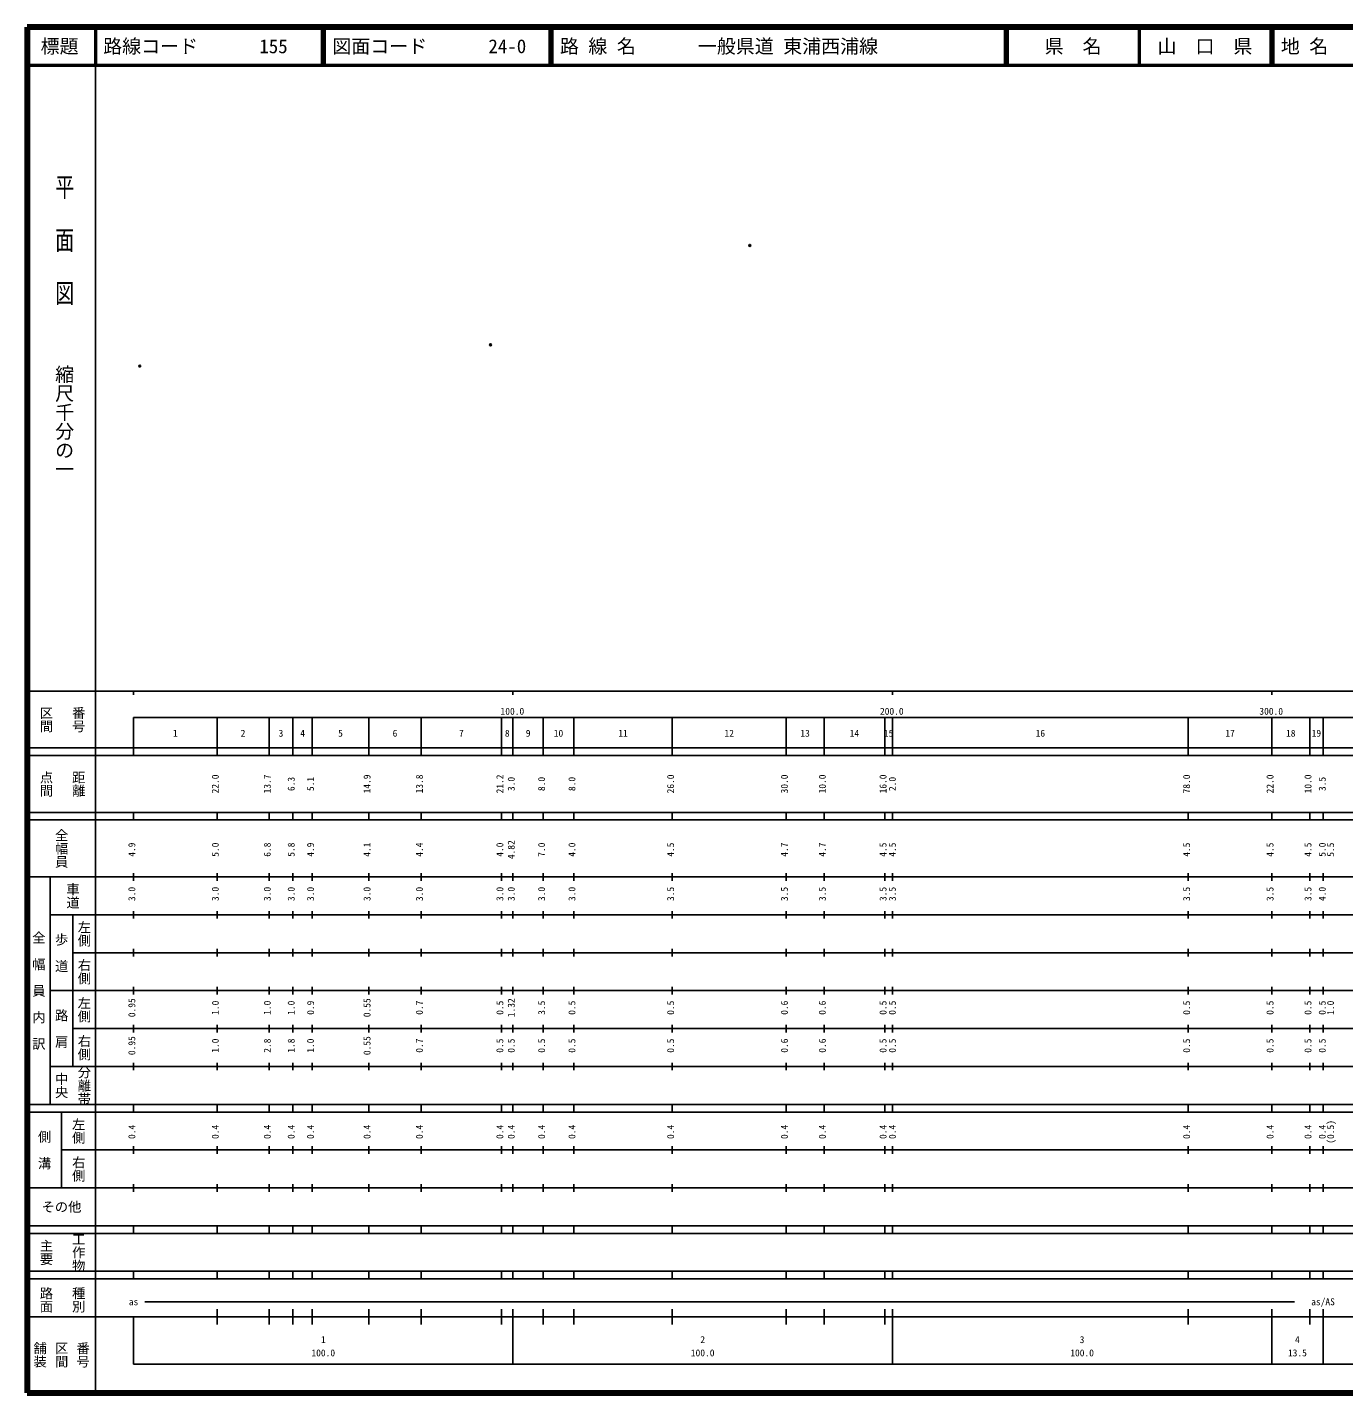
# Model space of a CAD drawing. Units: millimetres on the paper. Extents: x 40 to 680, y 20 to 380.
# Drawn here: x 40 to 386.9, y 20 to 380 of the extents above; entities that cross this region are included whole.
import ezdxf
from ezdxf.enums import TextEntityAlignment as Align

# ---------------------------------------------------------------- set-up
doc = ezdxf.new("R2010")
doc.units = ezdxf.units.MM
doc.header["$PDMODE"] = 32
doc.header["$PDSIZE"] = 0.5
doc.layers.add('M-OTRS', color=6, linetype='Continuous')
doc.layers.add('M-TTL-TXT', color=7, linetype='Continuous')
for name, color, linetype, lineweight in [('M-TTL', 2, 'Continuous', 140), ('M-TTL-BAND', 7, 'Continuous', 25), ('M-TTL-LINE', 7, 'Continuous', 50)]:
    doc.layers.add(name, color=color, linetype=linetype, lineweight=lineweight)
doc.styles.add('@ＭＳ ゴシック', font='')
doc.styles.add('ＭＳ ゴシック', font='')
doc.styles.get('@ＭＳ ゴシック').set_extended_font_data('@MS Gothic')
doc.styles.get('ＭＳ ゴシック').set_extended_font_data('MS Gothic')

msp = doc.modelspace()

# ---------------------------------------------------------------- linework, layer by layer
at = {"layer": 'M-OTRS'}
for p in [(230.403, 322.5), (162.106, 296.292), (69.613, 290.688)]:
    msp.add_point(p, dxfattribs=at)
at = {"layer": 'M-TTL'}
for p, q in [((40, 380), (40, 20)), ((680, 380), (40, 380)), ((40, 20), (680, 20))]:
    msp.add_line(p, q, dxfattribs=at)
at = {"layer": 'M-TTL-BAND'}
for p, q in [((58, 370), (58, 20)), ((40, 205), (579, 205)), ((68, 205), (68, 204)), ((168, 205), (168, 204)), ((268, 205), (268, 204)), ((368, 205), (368, 204)), ((68, 198), (579, 198)), ((68, 198), (68, 188)), ((90, 188), (90, 198)), ((103.7, 188), (103.7, 198)), ((110, 188), (110, 198)), ((115.1, 188), (115.1, 198)), ((130, 188), (130, 198)), ((143.8, 188), (143.8, 198)), ((165, 188), (165, 198)), ((168, 188), (168, 198)), ((176, 188), (176, 198)), ((184, 188), (184, 198)), ((210, 188), (210, 198)), ((240, 188), (240, 198)), ((250, 188), (250, 198)), ((266, 188), (266, 198)), ((268, 188), (268, 198)), ((346, 188), (346, 198)), ((368, 188), (368, 198)), ((378, 188), (378, 198)), ((381.5, 188), (381.5, 198)), ((40, 190), (579, 190)), ((40, 188), (579, 188)), ((40, 173), (579, 173)), ((68, 171), (68, 173)), ((90, 171), (90, 173)), ((103.7, 171), (103.7, 173)), ((110, 171), (110, 173)), ((115.1, 171), (115.1, 173)), ((130, 171), (130, 173)), ((143.8, 171), (143.8, 173)), ((165, 171), (165, 173)), ((168, 171), (168, 173)), ((176, 171), (176, 173)), ((184, 171), (184, 173)), ((210, 171), (210, 173)), ((240, 171), (240, 173)), ((250, 171), (250, 173)), ((266, 171), (266, 173)), ((268, 171), (268, 173)), ((346, 171), (346, 173)), ((368, 171), (368, 173)), ((378, 171), (378, 173)), ((381.5, 171), (381.5, 173)), ((40, 171), (579, 171)), ((40, 156), (579, 156)), ((46, 96), (46, 156)), ((68, 155), (68, 157)), ((90, 155), (90, 157)), ((103.7, 155), (103.7, 157)), ((110, 155), (110, 157)), ((115.1, 155), (115.1, 157)), ((130, 155), (130, 157)), ((143.8, 155), (143.8, 157)), ((165, 155), (165, 157)), ((168, 155), (168, 157)), ((176, 155), (176, 157)), ((184, 155), (184, 157)), ((210, 155), (210, 157)), ((240, 155), (240, 157)), ((250, 155), (250, 157)), ((266, 155), (266, 157)), ((268, 155), (268, 157)), ((346, 155), (346, 157)), ((368, 155), (368, 157)), ((378, 155), (378, 157)), ((381.5, 155), (381.5, 157)), ((46, 146), (579, 146)), ((52, 146), (52, 106)), ((68, 145), (68, 147)), ((90, 145), (90, 147)), ((103.7, 145), (103.7, 147)), ((110, 145), (110, 147)), ((115.1, 145), (115.1, 147)), ((130, 145), (130, 147)), ((143.8, 145), (143.8, 147)), ((165, 145), (165, 147)), ((168, 145), (168, 147)), ((176, 145), (176, 147)), ((184, 145), (184, 147)), ((210, 145), (210, 147)), ((240, 145), (240, 147)), ((250, 145), (250, 147)), ((266, 145), (266, 147)), ((268, 145), (268, 147)), ((346, 145), (346, 147)), ((368, 145), (368, 147)), ((378, 145), (378, 147)), ((381.5, 145), (381.5, 147)), ((68, 135), (68, 137)), ((90, 135), (90, 137)), ((103.7, 135), (103.7, 137)), ((110, 135), (110, 137)), ((115.1, 135), (115.1, 137)), ((130, 135), (130, 137)), ((143.8, 135), (143.8, 137)), ((165, 135), (165, 137)), ((168, 135), (168, 137)), ((176, 135), (176, 137)), ((184, 135), (184, 137)), ((210, 135), (210, 137)), ((240, 135), (240, 137)), ((250, 135), (250, 137)), ((266, 135), (266, 137)), ((268, 135), (268, 137)), ((346, 135), (346, 137)), ((368, 135), (368, 137)), ((378, 135), (378, 137)), ((381.5, 135), (381.5, 137)), ((52, 136), (579, 136)), ((46, 126), (579, 126)), ((68, 125), (68, 127)), ((90, 125), (90, 127)), ((103.7, 125), (103.7, 127)), ((110, 125), (110, 127)), ((115.1, 125), (115.1, 127)), ((130, 125), (130, 127)), ((143.8, 125), (143.8, 127)), ((165, 125), (165, 127)), ((168, 125), (168, 127)), ((176, 125), (176, 127)), ((184, 125), (184, 127)), ((210, 125), (210, 127)), ((240, 125), (240, 127)), ((250, 125), (250, 127)), ((266, 125), (266, 127)), ((268, 125), (268, 127)), ((346, 125), (346, 127)), ((368, 125), (368, 127)), ((378, 125), (378, 127)), ((381.5, 125), (381.5, 127)), ((52, 116), (579, 116)), ((68, 115), (68, 117)), ((90, 115), (90, 117)), ((103.7, 115), (103.7, 117)), ((110, 115), (110, 117)), ((115.1, 115), (115.1, 117)), ((130, 115), (130, 117)), ((143.8, 115), (143.8, 117)), ((165, 115), (165, 117)), ((168, 115), (168, 117)), ((176, 115), (176, 117)), ((184, 115), (184, 117)), ((210, 115), (210, 117)), ((240, 115), (240, 117)), ((250, 115), (250, 117)), ((266, 115), (266, 117)), ((268, 115), (268, 117)), ((346, 115), (346, 117)), ((368, 115), (368, 117)), ((378, 115), (378, 117)), ((381.5, 115), (381.5, 117)), ((46, 106), (579, 106)), ((68, 105), (68, 107)), ((90, 105), (90, 107)), ((103.7, 105), (103.7, 107)), ((110, 105), (110, 107)), ((115.1, 105), (115.1, 107)), ((130, 105), (130, 107)), ((143.8, 105), (143.8, 107)), ((165, 105), (165, 107)), ((168, 105), (168, 107)), ((176, 105), (176, 107)), ((184, 105), (184, 107)), ((210, 105), (210, 107)), ((240, 105), (240, 107)), ((250, 105), (250, 107)), ((266, 105), (266, 107)), ((268, 105), (268, 107)), ((346, 105), (346, 107)), ((368, 105), (368, 107)), ((378, 105), (378, 107)), ((381.5, 105), (381.5, 107)), ((40, 96), (579, 96)), ((40, 94), (579, 94)), ((49, 94), (49, 74)), ((68, 94), (68, 96)), ((90, 94), (90, 96)), ((103.7, 94), (103.7, 96)), ((110, 94), (110, 96)), ((115.1, 94), (115.1, 96)), ((130, 94), (130, 96)), ((143.8, 94), (143.8, 96)), ((165, 94), (165, 96)), ((168, 94), (168, 96)), ((176, 94), (176, 96)), ((184, 94), (184, 96)), ((210, 94), (210, 96)), ((240, 94), (240, 96)), ((250, 94), (250, 96)), ((266, 94), (266, 96)), ((268, 94), (268, 96)), ((346, 94), (346, 96)), ((368, 94), (368, 96)), ((378, 94), (378, 96)), ((381.5, 94), (381.5, 96)), ((49, 84), (579, 84)), ((68, 83), (68, 85)), ((90, 83), (90, 85)), ((103.7, 83), (103.7, 85)), ((110, 83), (110, 85)), ((115.1, 83), (115.1, 85)), ((130, 83), (130, 85)), ((143.8, 83), (143.8, 85)), ((165, 83), (165, 85)), ((168, 83), (168, 85)), ((176, 83), (176, 85)), ((184, 83), (184, 85)), ((210, 83), (210, 85)), ((240, 83), (240, 85)), ((250, 83), (250, 85)), ((266, 83), (266, 85)), ((268, 83), (268, 85)), ((346, 83), (346, 85)), ((368, 83), (368, 85)), ((378, 83), (378, 85)), ((381.5, 83), (381.5, 85)), ((40, 74), (579, 74)), ((68, 73), (68, 75)), ((90, 73), (90, 75)), ((103.7, 73), (103.7, 75)), ((110, 73), (110, 75)), ((115.1, 73), (115.1, 75)), ((130, 73), (130, 75)), ((143.8, 73), (143.8, 75)), ((165, 73), (165, 75)), ((168, 73), (168, 75)), ((176, 73), (176, 75)), ((184, 73), (184, 75)), ((210, 73), (210, 75)), ((240, 73), (240, 75)), ((250, 73), (250, 75)), ((266, 73), (266, 75)), ((268, 73), (268, 75)), ((346, 73), (346, 75)), ((368, 73), (368, 75)), ((378, 73), (378, 75)), ((381.5, 73), (381.5, 75)), ((40, 64), (579, 64)), ((40, 62), (579, 62)), ((68, 62), (68, 64)), ((90, 62), (90, 64)), ((103.7, 62), (103.7, 64)), ((110, 62), (110, 64)), ((115.1, 62), (115.1, 64)), ((130, 62), (130, 64)), ((143.8, 62), (143.8, 64)), ((165, 62), (165, 64)), ((168, 62), (168, 64)), ((176, 62), (176, 64)), ((184, 62), (184, 64)), ((210, 62), (210, 64)), ((240, 62), (240, 64)), ((250, 62), (250, 64)), ((266, 62), (266, 64)), ((268, 62), (268, 64)), ((346, 62), (346, 64)), ((368, 62), (368, 64)), ((378, 62), (378, 64)), ((381.5, 62), (381.5, 64)), ((40, 52), (579, 52)), ((68, 50), (68, 52)), ((90, 50), (90, 52)), ((103.7, 50), (103.7, 52)), ((110, 50), (110, 52)), ((115.1, 50), (115.1, 52)), ((130, 50), (130, 52)), ((143.8, 50), (143.8, 52)), ((165, 50), (165, 52)), ((168, 50), (168, 52)), ((176, 50), (176, 52)), ((184, 50), (184, 52)), ((210, 50), (210, 52)), ((240, 50), (240, 52)), ((250, 50), (250, 52)), ((266, 50), (266, 52)), ((268, 50), (268, 52)), ((346, 50), (346, 52)), ((368, 50), (368, 52)), ((378, 50), (378, 52)), ((381.5, 50), (381.5, 52)), ((40, 50), (579, 50)), ((71, 44), (374, 44)), ((40, 40), (579, 40)), ((68, 40), (68, 27.5)), ((90, 38), (90, 42)), ((103.7, 38), (103.7, 42)), ((110, 38), (110, 42)), ((115.1, 38), (115.1, 42)), ((130, 38), (130, 42)), ((143.8, 38), (143.8, 42)), ((165, 38), (165, 42)), ((168, 27.5), (168, 42)), ((176, 38), (176, 42)), ((184, 38), (184, 42)), ((210, 38), (210, 42)), ((240, 38), (240, 42)), ((250, 38), (250, 42)), ((266, 38), (266, 42)), ((268, 27.5), (268, 42)), ((346, 38), (346, 42)), ((368, 27.5), (368, 42)), ((378, 38), (378, 42)), ((381.5, 27.5), (381.5, 42)), ((68, 27.5), (579, 27.5))]:
    msp.add_line(p, q, dxfattribs=at)
at = {"layer": 'M-TTL-LINE'}
for p, q in [((58, 380), (58, 370)), ((117.75, 380), (117.75, 370)), ((118.25, 380), (118.25, 370)), ((177.75, 380), (177.75, 370)), ((178.25, 380), (178.25, 370)), ((297.75, 380), (297.75, 370)), ((298.25, 380), (298.25, 370)), ((333, 380), (333, 370)), ((367.75, 380), (367.75, 370)), ((368.25, 380), (368.25, 370)), ((40, 370), (680, 370))]:
    msp.add_line(p, q, dxfattribs=at)

# ---------------------------------------------------------------- texts
at = {"layer": 'M-TTL-BAND', "style": '@ＭＳ ゴシック', "width": 1.4}
msp.add_text('平  面  図', height=3.666, rotation=270, dxfattribs=at).set_placement((49.777, 306.475), align=Align.MIDDLE_RIGHT)
at = {"layer": 'M-TTL-BAND', "style": '@ＭＳ ゴシック'}
msp.add_text('縮尺千分の一', height=3.666, rotation=270, dxfattribs=at).set_placement((49.777, 261.03), align=Align.MIDDLE_RIGHT)
for s, p in [('区間', (45, 197.5)), ('番号', (53.5, 197.5)), ('点間', (45, 180.5)), ('距離', (53.5, 180.5)), ('全幅員', (49, 163.5)), ('車道', (52, 151)), ('左側', (55, 141)), ('全\u3000幅\u3000員\u3000内\u3000訳', (43, 126)), ('歩\u3000道', (49, 136)), ('右側', (55, 131)), ('左側', (55, 121)), ('路\u3000肩', (49, 116)), ('右側', (55, 111)), ('分離帯', (55, 101)), ('中央', (49, 101)), ('左側', (53.5, 89)), ('側\u3000溝', (44.5, 84)), ('右側', (53.5, 79)), ('工作物', (53.5, 57)), ('主要', (45, 57)), ('路面', (45, 44.5)), ('種別', (53.5, 44.5)), ('舗装', (43.333, 30)), ('区間', (49, 30)), ('番号', (54.667, 30))]:
    msp.add_text(s, height=2.566, rotation=270, dxfattribs=at).set_placement(p, align=Align.MIDDLE_CENTER)
at = {"layer": 'M-TTL-BAND', "style": 'ＭＳ ゴシック'}
for s, p in [('100.0', (167.844, 198.195)), ('200.0', (267.844, 198.195)), ('300.0', (367.844, 198.195)), ('1', (79, 192.405)), ('2', (96.85, 192.405)), ('3', (106.85, 192.405)), ('4', (112.55, 192.405)), ('5', (122.55, 192.405)), ('6', (136.9, 192.405)), ('7', (154.4, 192.405)), ('8', (166.5, 192.405)), ('9', (172, 192.405)), ('10', (180, 192.405)), ('11', (197, 192.405)), ('12', (225, 192.405)), ('13', (245, 192.405)), ('14', (258, 192.405)), ('15', (267, 192.405)), ('16', (307, 192.405)), ('17', (357, 192.405)), ('18', (373, 192.405)), ('19', (379.75, 192.405)), ('as', (68, 42.5)), ('as/AS', (381.5, 42.5)), ('1', (118, 32.523)), ('2', (218, 32.523)), ('3', (318, 32.523)), ('4', (374.75, 32.523)), ('100.0', (118, 29.033)), ('100.0', (218, 29.033)), ('100.0', (318, 29.033)), ('13.5', (374.75, 29.033))]:
    msp.add_text(s, height=1.833, dxfattribs=at).set_placement(p, align=Align.BOTTOM_CENTER)
for s, p in [('22.0', (91, 180.5)), ('13.7', (104.7, 180.5)), ('6.3', (111, 180.5)), ('5.1', (116.1, 180.5)), ('14.9', (131, 180.5)), ('13.8', (144.8, 180.5)), ('21.2', (166, 180.5)), ('3.0', (169, 180.5)), ('8.0', (177, 180.5)), ('8.0', (185, 180.5)), ('26.0', (211, 180.5)), ('30.0', (241, 180.5)), ('10.0', (251, 180.5)), ('16.0', (267, 180.5)), ('2.0', (269.458, 180.5)), ('78.0', (347, 180.5)), ('22.0', (369, 180.5)), ('10.0', (379, 180.5)), ('3.5', (382.75, 180.5)), ('4.9', (69, 163.174)), ('5.0', (91, 163.174)), ('6.8', (104.7, 163.174)), ('5.8', (111, 163.174)), ('4.9', (116.1, 163.174)), ('4.1', (131, 163.174)), ('4.4', (144.8, 163.174)), ('4.0', (166, 163.174)), ('4.82', (169, 163.174)), ('7.0', (177, 163.174)), ('4.0', (185, 163.174)), ('4.5', (211, 163.174)), ('4.7', (241, 163.174)), ('4.7', (251, 163.174)), ('4.5', (267, 163.174)), ('4.5', (269.458, 163.174)), ('4.5', (347, 163.174)), ('4.5', (369, 163.174)), ('4.5', (379, 163.174)), ('5.0', (382.75, 163.174)), ('5.5', (384.954, 163.174)), ('3.0', (69, 151.5)), ('3.0', (91, 151.5)), ('3.0', (104.7, 151.5)), ('3.0', (111, 151.5)), ('3.0', (116.1, 151.5)), ('3.0', (131, 151.5)), ('3.0', (144.8, 151.5)), ('3.0', (166, 151.5)), ('3.0', (169, 151.5)), ('3.0', (177, 151.5)), ('3.0', (185, 151.5)), ('3.5', (211, 151.5)), ('3.5', (241, 151.5)), ('3.5', (251, 151.5)), ('3.5', (267, 151.5)), ('3.5', (269.458, 151.5)), ('3.5', (347, 151.5)), ('3.5', (369, 151.5)), ('3.5', (379, 151.5)), ('4.0', (382.75, 151.5)), ('0.95', (69, 121.5)), ('1.0', (91, 121.5)), ('1.0', (104.7, 121.5)), ('1.0', (111, 121.5)), ('0.9', (116.1, 121.5)), ('0.55', (131, 121.5)), ('0.7', (144.8, 121.5)), ('0.5', (166, 121.5)), ('1.32', (169, 121.5)), ('3.5', (177, 121.5)), ('0.5', (185, 121.5)), ('0.5', (211, 121.5)), ('0.6', (241, 121.5)), ('0.6', (251, 121.5)), ('0.5', (267, 121.5)), ('0.5', (269.458, 121.5)), ('0.5', (347, 121.5)), ('0.5', (369, 121.5)), ('0.5', (379, 121.5)), ('0.5', (382.75, 121.5)), ('1.0', (384.954, 121.5)), ('0.95', (69, 111.5)), ('1.0', (91, 111.5)), ('2.8', (104.7, 111.5)), ('1.8', (111, 111.5)), ('1.0', (116.1, 111.5)), ('0.55', (131, 111.5)), ('0.7', (144.8, 111.5)), ('0.5', (166, 111.5)), ('0.5', (169, 111.5)), ('0.5', (177, 111.5)), ('0.5', (185, 111.5)), ('0.5', (211, 111.5)), ('0.6', (241, 111.5)), ('0.6', (251, 111.5)), ('0.5', (267, 111.5)), ('0.5', (269.458, 111.5)), ('0.5', (347, 111.5)), ('0.5', (369, 111.5)), ('0.5', (379, 111.5)), ('0.5', (382.75, 111.5)), ('0.4', (69, 88.764)), ('0.4', (91, 88.764)), ('0.4', (104.7, 88.764)), ('0.4', (111, 88.764)), ('0.4', (116.1, 88.764)), ('0.4', (131, 88.764)), ('0.4', (144.8, 88.764)), ('0.4', (166, 88.764)), ('0.4', (169, 88.764)), ('0.4', (177, 88.764)), ('0.4', (185, 88.764)), ('0.4', (211, 88.764)), ('0.4', (241, 88.764)), ('0.4', (251, 88.764)), ('0.4', (267, 88.764)), ('0.4', (269.458, 88.764)), ('0.4', (347, 88.764)), ('0.4', (369, 88.764)), ('0.4', (379, 88.764)), ('0.4', (382.75, 88.764)), ('(0.5)', (384.954, 88.764))]:
    msp.add_text(s, height=1.833, rotation=90, dxfattribs=at).set_placement(p, align=Align.BOTTOM_CENTER)
msp.add_text('その他', height=2.566, dxfattribs=at).set_placement((49, 69), align=Align.MIDDLE_CENTER)
at = {"layer": 'M-TTL-TXT', "style": 'ＭＳ ゴシック'}
for s, p in [('標題', (48.5, 375)), ('県\u3000名', (315.625, 375)), ('山\u3000口\u3000県', (350.375, 375))]:
    msp.add_text(s, height=3.666, dxfattribs=at).set_placement(p, align=Align.MIDDLE_CENTER)
for s, p in [('路線コード', (60, 375)), ('155', (101.142, 375)), ('図面コード', (120.38, 375)), ('24-0', (161.521, 375)), ('路 線 名', (180.38, 375)), ('一般県道 東浦西浦線', (216.734, 375)), ('地 名', (370.38, 375))]:
    msp.add_text(s, height=3.666, dxfattribs=at).set_placement(p, align=Align.MIDDLE_LEFT)

doc.saveas('drawing.dxf')
